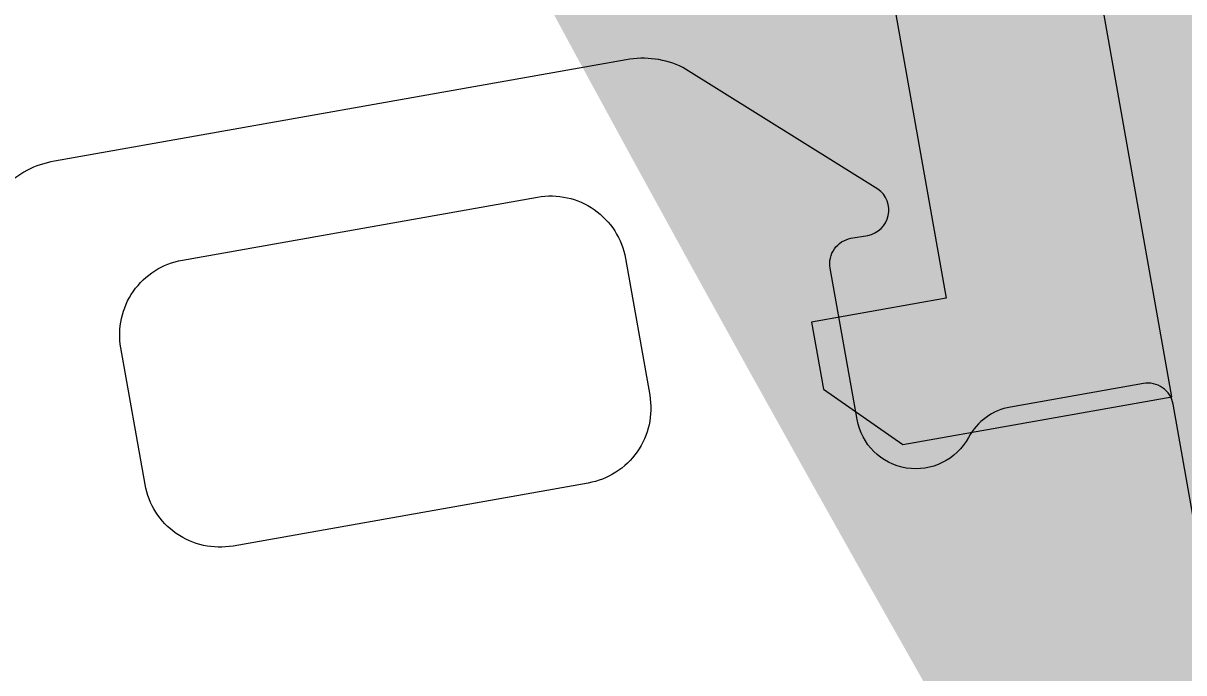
# Model space of a CAD drawing. Header units: millimetres. Extents: x 0 to 9491604, y -172998 to 295086.
# Drawn here: x 396830.21 to 396838.5, y 51146.86 to 51151.5 of the extents above; entities that cross this region are included whole.
import ezdxf
from ezdxf.enums import TextEntityAlignment as Align

# ---------------------------------------------------------------- set-up
doc = ezdxf.new("R2018")
doc.units = ezdxf.units.MM
for name, color, linetype, lineweight in [('АР_Маркер экспликации', 239, 'Continuous', 13), ('АР_Номер помещения', 250, 'Continuous', 9), ('АР_Размеры', 175, 'Continuous', 9), ('АР_Сущ Несущая стена', 250, 'Continuous', 50)]:
    doc.layers.add(name, color=color, linetype=linetype, lineweight=lineweight)
doc.layers.add('АР_Названия помещений', color=124, linetype='Continuous', lineweight=5, plot=False)
doc.layers.add('АР_Помещения_площадь', color=19, linetype='Continuous', lineweight=9, plot=False)
doc.styles.add('ISOCPEUR', font='', dxfattribs={"height": 250})
doc.styles.get("Standard").update_dxf_attribs({"font": 'GOST.TTF'})
doc.styles.get('ISOCPEUR').set_extended_font_data('ISOCPEUR', italic=True)

# ---------------------------------------------------------------- blocks, each defined once
blk = doc.blocks.new('*U252')
at = {"color": 7, "style": 'ISOCPEUR', "width": 0.7, "flags": 1}
blk.add_attdef('КАТЕГОРИЯ', (-499.1655, -2092.1864), '', height=250, dxfattribs=at)
at = {"layer": 'АР_Номер помещения', "color": 7, "style": 'ISOCPEUR', "width": 0.7}
blk.add_attdef('НОМЕР_ПОМЕЩЕНИЯ', text='', height=300, dxfattribs=at).set_placement((-13874.5004, 6637.5515), align=Align.MIDDLE_CENTER)
at = {"layer": 'АР_Помещения_площадь', "color": 7, "lineweight": 30, "width": 0.7, "flags": 104}
blk.add_attdef('ИМЯ_ПОМЕЩЕНИЯ', text='', height=100, dxfattribs=at).set_placement((157.6277, 1217.1414), align=Align.MIDDLE_CENTER)
at = {"layer": 'АР_Помещения_площадь', "color": 7, "style": 'ISOCPEUR', "width": 0.7}
blk.add_attdef('ПЛОЩАДЬ_ПОМЕЩЕНИЯ', text='', height=200, dxfattribs=at).set_placement((-12654.5821, 407.6716), align=Align.MIDDLE_RIGHT)
blk = doc.blocks.new('*U251')
at = {"color": 7, "style": 'ISOCPEUR', "width": 0.7, "flags": 1}
blk.add_attdef('КАТЕГОРИЯ', (-499.1655, -2092.1864), '', height=250, dxfattribs=at)
at = {"layer": 'АР_Номер помещения', "color": 7, "style": 'ISOCPEUR', "width": 0.7}
blk.add_attdef('НОМЕР_ПОМЕЩЕНИЯ', text='', height=300, dxfattribs=at).set_placement((-17424.9012, 1870.773), align=Align.MIDDLE_CENTER)
at = {"layer": 'АР_Помещения_площадь', "color": 7, "lineweight": 30, "width": 0.7, "flags": 104}
blk.add_attdef('ИМЯ_ПОМЕЩЕНИЯ', text='', height=100, dxfattribs=at).set_placement((157.6277, 1217.1414), align=Align.MIDDLE_CENTER)
at = {"layer": 'АР_Помещения_площадь', "color": 7, "style": 'ISOCPEUR', "width": 0.7}
blk.add_attdef('ПЛОЩАДЬ_ПОМЕЩЕНИЯ', text='', height=200, dxfattribs=at).set_placement((-12452.8113, 399.3563), align=Align.MIDDLE_RIGHT)

msp = doc.modelspace()

# ---------------------------------------------------------------- linework, layer by layer
at = {"layer": 'АР_Размеры', "color": 5, "lineweight": 9, "ltscale": 100, "transparency": 33554687}
for points in [[(396835.9275, 51154.4601), (396836.7999, 51149.538), (396835.8395, 51149.3678), (396835.9246, 51148.8875), (396836.4899, 51148.4925), (396838.4107, 51148.8329), (396837.3681, 51154.7154)], [(396835.9275, 51154.4601), (396836.7999, 51149.538), (396835.8395, 51149.3678), (396835.9246, 51148.8875), (396836.4899, 51148.4925), (396838.4107, 51148.8329), (396837.3681, 51154.7154)], [(396835.9275, 51154.4601), (396836.7999, 51149.538), (396835.8395, 51149.3678), (396835.9246, 51148.8875), (396836.4899, 51148.4925), (396838.4107, 51148.8329), (396837.3681, 51154.7154)], [(396835.9275, 51154.4601), (396836.7999, 51149.538), (396835.8395, 51149.3678), (396835.9246, 51148.8875), (396836.4899, 51148.4925), (396838.4107, 51148.8329), (396837.3681, 51154.7154)], [(396835.9275, 51154.4601), (396836.7999, 51149.538), (396835.8395, 51149.3678), (396835.9246, 51148.8875), (396836.4899, 51148.4925), (396838.4107, 51148.8329), (396837.3681, 51154.7154)], [(396835.9275, 51154.4601), (396836.7999, 51149.538), (396835.8395, 51149.3678), (396835.9246, 51148.8875), (396836.4899, 51148.4925), (396838.4107, 51148.8329), (396837.3681, 51154.7154)], [(396835.9275, 51154.4601), (396836.7999, 51149.538), (396835.8395, 51149.3678), (396835.9246, 51148.8875), (396836.4899, 51148.4925), (396838.4107, 51148.8329), (396837.3681, 51154.7154)], [(396835.9275, 51154.4601), (396836.7999, 51149.538), (396835.8395, 51149.3678), (396835.9246, 51148.8875), (396836.4899, 51148.4925), (396838.4107, 51148.8329), (396837.3681, 51154.7154)], [(396835.9275, 51154.4601), (396836.7999, 51149.538), (396835.8395, 51149.3678), (396835.9246, 51148.8875), (396836.4899, 51148.4925), (396838.4107, 51148.8329), (396837.3681, 51154.7154)], [(396835.9275, 51154.4601), (396836.7999, 51149.538), (396835.8395, 51149.3678), (396835.9246, 51148.8875), (396836.4899, 51148.4925), (396838.4107, 51148.8329), (396837.3681, 51154.7154)], [(396835.9275, 51154.4601), (396836.7999, 51149.538), (396835.8395, 51149.3678), (396835.9246, 51148.8875), (396836.4899, 51148.4925), (396838.4107, 51148.8329), (396837.3681, 51154.7154)], [(396835.9275, 51154.4601), (396836.7999, 51149.538), (396835.8395, 51149.3678), (396835.9246, 51148.8875), (396836.4899, 51148.4925), (396838.4107, 51148.8329), (396837.3681, 51154.7154)], [(396835.9275, 51154.4601), (396836.7999, 51149.538), (396835.8395, 51149.3678), (396835.9246, 51148.8875), (396836.4899, 51148.4925), (396838.4107, 51148.8329), (396837.3681, 51154.7154)], [(396835.9275, 51154.4601), (396836.7999, 51149.538), (396835.8395, 51149.3678), (396835.9246, 51148.8875), (396836.4899, 51148.4925), (396838.4107, 51148.8329), (396837.3681, 51154.7154)], [(396835.9275, 51154.4601), (396836.7999, 51149.538), (396835.8395, 51149.3678), (396835.9246, 51148.8875), (396836.4899, 51148.4925), (396838.4107, 51148.8329), (396837.3681, 51154.7154)], [(396835.9275, 51154.4601), (396836.7999, 51149.538), (396835.8395, 51149.3678), (396835.9246, 51148.8875), (396836.4899, 51148.4925), (396838.4107, 51148.8329), (396837.3681, 51154.7154)], [(396835.9275, 51154.4601), (396836.7999, 51149.538), (396835.8395, 51149.3678), (396835.9246, 51148.8875), (396836.4899, 51148.4925), (396838.4107, 51148.8329), (396837.3681, 51154.7154)], [(396835.9275, 51154.4601), (396836.7999, 51149.538), (396835.8395, 51149.3678), (396835.9246, 51148.8875), (396836.4899, 51148.4925), (396838.4107, 51148.8329), (396837.3681, 51154.7154)], [(396835.9275, 51154.4601), (396836.7999, 51149.538), (396835.8395, 51149.3678), (396835.9246, 51148.8875), (396836.4899, 51148.4925), (396838.4107, 51148.8329), (396837.3681, 51154.7154)], [(396835.9275, 51154.4601), (396836.7999, 51149.538), (396835.8395, 51149.3678), (396835.9246, 51148.8875), (396836.4899, 51148.4925), (396838.4107, 51148.8329), (396837.3681, 51154.7154)], [(396835.9275, 51154.4601), (396836.7999, 51149.538), (396835.8395, 51149.3678), (396835.9246, 51148.8875), (396836.4899, 51148.4925), (396838.4107, 51148.8329), (396837.3681, 51154.7154)], [(396835.9275, 51154.4601), (396836.7999, 51149.538), (396835.8395, 51149.3678), (396835.9246, 51148.8875), (396836.4899, 51148.4925), (396838.4107, 51148.8329), (396837.3681, 51154.7154)], [(396835.9275, 51154.4601), (396836.7999, 51149.538), (396835.8395, 51149.3678), (396835.9246, 51148.8875), (396836.4899, 51148.4925), (396838.4107, 51148.8329), (396837.3681, 51154.7154)], [(396835.9275, 51154.4601), (396836.7999, 51149.538), (396835.8395, 51149.3678), (396835.9246, 51148.8875), (396836.4899, 51148.4925), (396838.4107, 51148.8329), (396837.3681, 51154.7154)], [(396835.9275, 51154.4601), (396836.7999, 51149.538), (396835.8395, 51149.3678), (396835.9246, 51148.8875), (396836.4899, 51148.4925), (396838.4107, 51148.8329), (396837.3681, 51154.7154)], [(396835.9275, 51154.4601), (396836.7999, 51149.538), (396835.8395, 51149.3678), (396835.9246, 51148.8875), (396836.4899, 51148.4925), (396838.4107, 51148.8329), (396837.3681, 51154.7154)], [(396835.9275, 51154.4601), (396836.7999, 51149.538), (396835.8395, 51149.3678), (396835.9246, 51148.8875), (396836.4899, 51148.4925), (396838.4107, 51148.8329), (396837.3681, 51154.7154)], [(396835.9275, 51154.4601), (396836.7999, 51149.538), (396835.8395, 51149.3678), (396835.9246, 51148.8875), (396836.4899, 51148.4925), (396838.4107, 51148.8329), (396837.3681, 51154.7154)], [(396835.9275, 51154.4601), (396836.7999, 51149.538), (396835.8395, 51149.3678), (396835.9246, 51148.8875), (396836.4899, 51148.4925), (396838.4107, 51148.8329), (396837.3681, 51154.7154)], [(396835.9275, 51154.4601), (396836.7999, 51149.538), (396835.8395, 51149.3678), (396835.9246, 51148.8875), (396836.4899, 51148.4925), (396838.4107, 51148.8329), (396837.3681, 51154.7154)], [(396835.9275, 51154.4601), (396836.7999, 51149.538), (396835.8395, 51149.3678), (396835.9246, 51148.8875), (396836.4899, 51148.4925), (396838.4107, 51148.8329), (396837.3681, 51154.7154)], [(396835.9275, 51154.4601), (396836.7999, 51149.538), (396835.8395, 51149.3678), (396835.9246, 51148.8875), (396836.4899, 51148.4925), (396838.4107, 51148.8329), (396837.3681, 51154.7154)], [(396835.9275, 51154.4601), (396836.7999, 51149.538), (396835.8395, 51149.3678), (396835.9246, 51148.8875), (396836.4899, 51148.4925), (396838.4107, 51148.8329), (396837.3681, 51154.7154)], [(396835.9275, 51154.4601), (396836.7999, 51149.538), (396835.8395, 51149.3678), (396835.9246, 51148.8875), (396836.4899, 51148.4925), (396838.4107, 51148.8329), (396837.3681, 51154.7154)], [(396835.9275, 51154.4601), (396836.7999, 51149.538), (396835.8395, 51149.3678), (396835.9246, 51148.8875), (396836.4899, 51148.4925), (396838.4107, 51148.8329), (396837.3681, 51154.7154)], [(396835.9275, 51154.4601), (396836.7999, 51149.538), (396835.8395, 51149.3678), (396835.9246, 51148.8875), (396836.4899, 51148.4925), (396838.4107, 51148.8329), (396837.3681, 51154.7154)], [(396835.9275, 51154.4601), (396836.7999, 51149.538), (396835.8395, 51149.3678), (396835.9246, 51148.8875), (396836.4899, 51148.4925), (396838.4107, 51148.8329), (396837.3681, 51154.7154)], [(396835.9275, 51154.4601), (396836.7999, 51149.538), (396835.8395, 51149.3678), (396835.9246, 51148.8875), (396836.4899, 51148.4925), (396838.4107, 51148.8329), (396837.3681, 51154.7154)], [(396835.9275, 51154.4601), (396836.7999, 51149.538), (396835.8395, 51149.3678), (396835.9246, 51148.8875), (396836.4899, 51148.4925), (396838.4107, 51148.8329), (396837.3681, 51154.7154)], [(396835.9275, 51154.4601), (396836.7999, 51149.538), (396835.8395, 51149.3678), (396835.9246, 51148.8875), (396836.4899, 51148.4925), (396838.4107, 51148.8329), (396837.3681, 51154.7154)], [(396835.9275, 51154.4601), (396836.7999, 51149.538), (396835.8395, 51149.3678), (396835.9246, 51148.8875), (396836.4899, 51148.4925), (396838.4107, 51148.8329), (396837.3681, 51154.7154)], [(396835.9275, 51154.4601), (396836.7999, 51149.538), (396835.8395, 51149.3678), (396835.9246, 51148.8875), (396836.4899, 51148.4925), (396838.4107, 51148.8329), (396837.3681, 51154.7154)], [(396835.9275, 51154.4601), (396836.7999, 51149.538), (396835.8395, 51149.3678), (396835.9246, 51148.8875), (396836.4899, 51148.4925), (396838.4107, 51148.8329), (396837.3681, 51154.7154)], [(396835.9275, 51154.4601), (396836.7999, 51149.538), (396835.8395, 51149.3678), (396835.9246, 51148.8875), (396836.4899, 51148.4925), (396838.4107, 51148.8329), (396837.3681, 51154.7154)], [(396835.9275, 51154.4601), (396836.7999, 51149.538), (396835.8395, 51149.3678), (396835.9246, 51148.8875), (396836.4899, 51148.4925), (396838.4107, 51148.8329), (396837.3681, 51154.7154)], [(396835.9275, 51154.4601), (396836.7999, 51149.538), (396835.8395, 51149.3678), (396835.9246, 51148.8875), (396836.4899, 51148.4925), (396838.4107, 51148.8329), (396837.3681, 51154.7154)], [(396835.9275, 51154.4601), (396836.7999, 51149.538), (396835.8395, 51149.3678), (396835.9246, 51148.8875), (396836.4899, 51148.4925), (396838.4107, 51148.8329), (396837.3681, 51154.7154)], [(396835.9275, 51154.4601), (396836.7999, 51149.538), (396835.8395, 51149.3678), (396835.9246, 51148.8875), (396836.4899, 51148.4925), (396838.4107, 51148.8329), (396837.3681, 51154.7154)], [(396835.9275, 51154.4601), (396836.7999, 51149.538), (396835.8395, 51149.3678), (396835.9246, 51148.8875), (396836.4899, 51148.4925), (396838.4107, 51148.8329), (396837.3681, 51154.7154)], [(396835.9275, 51154.4601), (396836.7999, 51149.538), (396835.8395, 51149.3678), (396835.9246, 51148.8875), (396836.4899, 51148.4925), (396838.4107, 51148.8329), (396837.3681, 51154.7154)], [(396838.42, 51148.7809), (396838.42, 51148.7809)], [(396838.42, 51148.7809), (396838.42, 51148.7809)], [(396838.42, 51148.7809), (396838.42, 51148.7809)], [(396838.42, 51148.7809), (396838.42, 51148.7809)], [(396838.42, 51148.7809), (396838.42, 51148.7809)], [(396838.42, 51148.7809), (396838.42, 51148.7809)], [(396838.42, 51148.7809), (396838.42, 51148.7809)], [(396838.42, 51148.7809), (396838.42, 51148.7809)], [(396838.42, 51148.7809), (396838.42, 51148.7809)], [(396838.42, 51148.7809), (396838.42, 51148.7809)], [(396838.42, 51148.7809), (396838.42, 51148.7809)], [(396838.42, 51148.7809), (396838.42, 51148.7809)], [(396838.42, 51148.7809), (396838.42, 51148.7809)], [(396838.42, 51148.7809), (396838.42, 51148.7809)], [(396838.42, 51148.7809), (396838.42, 51148.7809)], [(396838.42, 51148.7809), (396838.42, 51148.7809)], [(396838.42, 51148.7809), (396838.42, 51148.7809)], [(396838.42, 51148.7809), (396838.42, 51148.7809)], [(396838.42, 51148.7809), (396838.42, 51148.7809)], [(396838.42, 51148.7809), (396838.42, 51148.7809)], [(396838.42, 51148.7809), (396838.42, 51148.7809)], [(396838.42, 51148.7809), (396838.42, 51148.7809)], [(396838.42, 51148.7809), (396838.42, 51148.7809)], [(396838.42, 51148.7809), (396838.42, 51148.7809)], [(396838.42, 51148.7809), (396838.42, 51148.7809)], [(396838.42, 51148.7809), (396838.42, 51148.7809)], [(396838.42, 51148.7809), (396838.42, 51148.7809)], [(396838.42, 51148.7809), (396838.42, 51148.7809)], [(396838.42, 51148.7809), (396838.42, 51148.7809)], [(396838.42, 51148.7809), (396838.42, 51148.7809)], [(396838.42, 51148.7809), (396838.42, 51148.7809)], [(396838.42, 51148.7809), (396838.42, 51148.7809)], [(396838.42, 51148.7809), (396838.42, 51148.7809)], [(396838.42, 51148.7809), (396838.42, 51148.7809)], [(396838.42, 51148.7809), (396838.42, 51148.7809)], [(396838.42, 51148.7809), (396838.42, 51148.7809)], [(396838.42, 51148.7809), (396838.42, 51148.7809)], [(396838.42, 51148.7809), (396838.42, 51148.7809)], [(396838.42, 51148.7809), (396838.42, 51148.7809)], [(396838.42, 51148.7809), (396838.42, 51148.7809)], [(396838.42, 51148.7809), (396838.42, 51148.7809)], [(396838.42, 51148.7809), (396838.42, 51148.7809)], [(396838.42, 51148.7809), (396838.42, 51148.7809)], [(396838.42, 51148.7809), (396838.42, 51148.7809)], [(396838.42, 51148.7809), (396838.42, 51148.7809)], [(396838.42, 51148.7809), (396838.42, 51148.7809)], [(396838.42, 51148.7809), (396838.42, 51148.7809)], [(396838.42, 51148.7809), (396838.42, 51148.7809)], [(396838.42, 51148.7809), (396838.42, 51148.7809)]]:
    msp.add_lwpolyline(points, dxfattribs=at)
msp.add_lwpolyline([(396839.9902, 51139.9211), (396838.42, 51148.7809, 0.414214), (396838.2081, 51148.9291), (396837.26, 51148.7611, 0.228752), (396836.9592, 51148.544, -0.710164), (396836.1638, 51148.6727), (396835.9723, 51149.7532, -0.4144), (396836.1204, 51149.9652), (396836.2405, 51149.9865, 0.66825), (396836.3133, 51150.3165), (396834.9213, 51151.1841, 0.164348), (396834.5173, 51151.2384), (396830.4356, 51150.515, 0.164348), (396830.0749, 51150.3252)], format="xyb", dxfattribs=at)
msp.add_lwpolyline([(396839.9902, 51139.9211), (396838.42, 51148.7809, 0.414214), (396838.2081, 51148.9291), (396837.26, 51148.7611, 0.228752), (396836.9592, 51148.544, -0.710164), (396836.1638, 51148.6727), (396835.9723, 51149.7532, -0.4144), (396836.1204, 51149.9652), (396836.2405, 51149.9865, 0.66825), (396836.3133, 51150.3165), (396834.9213, 51151.1841, 0.164348), (396834.5173, 51151.2384), (396830.4356, 51150.515, 0.164348), (396830.0749, 51150.3252)], format="xyb", dxfattribs=at)
msp.add_lwpolyline([(396839.9902, 51139.9211), (396838.42, 51148.7809, 0.414214), (396838.2081, 51148.9291), (396837.26, 51148.7611, 0.228752), (396836.9592, 51148.544, -0.710164), (396836.1638, 51148.6727), (396835.9723, 51149.7532, -0.4144), (396836.1204, 51149.9652), (396836.2405, 51149.9865, 0.66825), (396836.3133, 51150.3165), (396834.9213, 51151.1841, 0.164348), (396834.5173, 51151.2384), (396830.4356, 51150.515, 0.164348), (396830.0749, 51150.3252)], format="xyb", dxfattribs=at)
msp.add_lwpolyline([(396839.9902, 51139.9211), (396838.42, 51148.7809, 0.414214), (396838.2081, 51148.9291), (396837.26, 51148.7611, 0.228752), (396836.9592, 51148.544, -0.710164), (396836.1638, 51148.6727), (396835.9723, 51149.7532, -0.4144), (396836.1204, 51149.9652), (396836.2405, 51149.9865, 0.66825), (396836.3133, 51150.3165), (396834.9213, 51151.1841, 0.164348), (396834.5173, 51151.2384), (396830.4356, 51150.515, 0.164348), (396830.0749, 51150.3252)], format="xyb", dxfattribs=at)
msp.add_lwpolyline([(396839.9902, 51139.9211), (396838.42, 51148.7809, 0.414214), (396838.2081, 51148.9291), (396837.26, 51148.7611, 0.228752), (396836.9592, 51148.544, -0.710164), (396836.1638, 51148.6727), (396835.9723, 51149.7532, -0.4144), (396836.1204, 51149.9652), (396836.2405, 51149.9865, 0.66825), (396836.3133, 51150.3165), (396834.9213, 51151.1841, 0.164348), (396834.5173, 51151.2384), (396830.4356, 51150.515, 0.164348), (396830.0749, 51150.3252)], format="xyb", dxfattribs=at)
msp.add_lwpolyline([(396839.9902, 51139.9211), (396838.42, 51148.7809, 0.414214), (396838.2081, 51148.9291), (396837.26, 51148.7611, 0.228752), (396836.9592, 51148.544, -0.710164), (396836.1638, 51148.6727), (396835.9723, 51149.7532, -0.4144), (396836.1204, 51149.9652), (396836.2405, 51149.9865, 0.66825), (396836.3133, 51150.3165), (396834.9213, 51151.1841, 0.164348), (396834.5173, 51151.2384), (396830.4356, 51150.515, 0.164348), (396830.0749, 51150.3252)], format="xyb", dxfattribs=at)
msp.add_lwpolyline([(396839.9902, 51139.9211), (396838.42, 51148.7809, 0.414214), (396838.2081, 51148.9291), (396837.26, 51148.7611, 0.228752), (396836.9592, 51148.544, -0.710164), (396836.1638, 51148.6727), (396835.9723, 51149.7532, -0.4144), (396836.1204, 51149.9652), (396836.2405, 51149.9865, 0.66825), (396836.3133, 51150.3165), (396834.9213, 51151.1841, 0.164348), (396834.5173, 51151.2384), (396830.4356, 51150.515, 0.164348), (396830.0749, 51150.3252)], format="xyb", dxfattribs=at)
msp.add_lwpolyline([(396839.9902, 51139.9211), (396838.42, 51148.7809, 0.414214), (396838.2081, 51148.9291), (396837.26, 51148.7611, 0.228752), (396836.9592, 51148.544, -0.710164), (396836.1638, 51148.6727), (396835.9723, 51149.7532, -0.4144), (396836.1204, 51149.9652), (396836.2405, 51149.9865, 0.66825), (396836.3133, 51150.3165), (396834.9213, 51151.1841, 0.164348), (396834.5173, 51151.2384), (396830.4356, 51150.515, 0.164348), (396830.0749, 51150.3252)], format="xyb", dxfattribs=at)
msp.add_lwpolyline([(396839.9902, 51139.9211), (396838.42, 51148.7809, 0.414214), (396838.2081, 51148.9291), (396837.26, 51148.7611, 0.228752), (396836.9592, 51148.544, -0.710164), (396836.1638, 51148.6727), (396835.9723, 51149.7532, -0.4144), (396836.1204, 51149.9652), (396836.2405, 51149.9865, 0.66825), (396836.3133, 51150.3165), (396834.9213, 51151.1841, 0.164348), (396834.5173, 51151.2384), (396830.4356, 51150.515, 0.164348), (396830.0749, 51150.3252)], format="xyb", dxfattribs=at)
msp.add_lwpolyline([(396839.9902, 51139.9211), (396838.42, 51148.7809, 0.414214), (396838.2081, 51148.9291), (396837.26, 51148.7611, 0.228752), (396836.9592, 51148.544, -0.710164), (396836.1638, 51148.6727), (396835.9723, 51149.7532, -0.4144), (396836.1204, 51149.9652), (396836.2405, 51149.9865, 0.66825), (396836.3133, 51150.3165), (396834.9213, 51151.1841, 0.164348), (396834.5173, 51151.2384), (396830.4356, 51150.515, 0.164348), (396830.0749, 51150.3252)], format="xyb", dxfattribs=at)
msp.add_lwpolyline([(396839.9902, 51139.9211), (396838.42, 51148.7809, 0.414214), (396838.2081, 51148.9291), (396837.26, 51148.7611, 0.228752), (396836.9592, 51148.544, -0.710164), (396836.1638, 51148.6727), (396835.9723, 51149.7532, -0.4144), (396836.1204, 51149.9652), (396836.2405, 51149.9865, 0.66825), (396836.3133, 51150.3165), (396834.9213, 51151.1841, 0.164348), (396834.5173, 51151.2384), (396830.4356, 51150.515, 0.164348), (396830.0749, 51150.3252)], format="xyb", dxfattribs=at)
msp.add_lwpolyline([(396839.9902, 51139.9211), (396838.42, 51148.7809, 0.414214), (396838.2081, 51148.9291), (396837.26, 51148.7611, 0.228752), (396836.9592, 51148.544, -0.710164), (396836.1638, 51148.6727), (396835.9723, 51149.7532, -0.4144), (396836.1204, 51149.9652), (396836.2405, 51149.9865, 0.66825), (396836.3133, 51150.3165), (396834.9213, 51151.1841, 0.164348), (396834.5173, 51151.2384), (396830.4356, 51150.515, 0.164348), (396830.0749, 51150.3252)], format="xyb", dxfattribs=at)
msp.add_lwpolyline([(396839.9902, 51139.9211), (396838.42, 51148.7809, 0.414214), (396838.2081, 51148.9291), (396837.26, 51148.7611, 0.228752), (396836.9592, 51148.544, -0.710164), (396836.1638, 51148.6727), (396835.9723, 51149.7532, -0.4144), (396836.1204, 51149.9652), (396836.2405, 51149.9865, 0.66825), (396836.3133, 51150.3165), (396834.9213, 51151.1841, 0.164348), (396834.5173, 51151.2384), (396830.4356, 51150.515, 0.164348), (396830.0749, 51150.3252)], format="xyb", dxfattribs=at)
msp.add_lwpolyline([(396839.9902, 51139.9211), (396838.42, 51148.7809, 0.414214), (396838.2081, 51148.9291), (396837.26, 51148.7611, 0.228752), (396836.9592, 51148.544, -0.710164), (396836.1638, 51148.6727), (396835.9723, 51149.7532, -0.4144), (396836.1204, 51149.9652), (396836.2405, 51149.9865, 0.66825), (396836.3133, 51150.3165), (396834.9213, 51151.1841, 0.164348), (396834.5173, 51151.2384), (396830.4356, 51150.515, 0.164348), (396830.0749, 51150.3252)], format="xyb", dxfattribs=at)
msp.add_lwpolyline([(396839.9902, 51139.9211), (396838.42, 51148.7809, 0.414214), (396838.2081, 51148.9291), (396837.26, 51148.7611, 0.228752), (396836.9592, 51148.544, -0.710164), (396836.1638, 51148.6727), (396835.9723, 51149.7532, -0.4144), (396836.1204, 51149.9652), (396836.2405, 51149.9865, 0.66825), (396836.3133, 51150.3165), (396834.9213, 51151.1841, 0.164348), (396834.5173, 51151.2384), (396830.4356, 51150.515, 0.164348), (396830.0749, 51150.3252)], format="xyb", dxfattribs=at)
msp.add_lwpolyline([(396839.9902, 51139.9211), (396838.42, 51148.7809, 0.414214), (396838.2081, 51148.9291), (396837.26, 51148.7611, 0.228752), (396836.9592, 51148.544, -0.710164), (396836.1638, 51148.6727), (396835.9723, 51149.7532, -0.4144), (396836.1204, 51149.9652), (396836.2405, 51149.9865, 0.66825), (396836.3133, 51150.3165), (396834.9213, 51151.1841, 0.164348), (396834.5173, 51151.2384), (396830.4356, 51150.515, 0.164348), (396830.0749, 51150.3252)], format="xyb", dxfattribs=at)
msp.add_lwpolyline([(396839.9902, 51139.9211), (396838.42, 51148.7809, 0.414214), (396838.2081, 51148.9291), (396837.26, 51148.7611, 0.228752), (396836.9592, 51148.544, -0.710164), (396836.1638, 51148.6727), (396835.9723, 51149.7532, -0.4144), (396836.1204, 51149.9652), (396836.2405, 51149.9865, 0.66825), (396836.3133, 51150.3165), (396834.9213, 51151.1841, 0.164348), (396834.5173, 51151.2384), (396830.4356, 51150.515, 0.164348), (396830.0749, 51150.3252)], format="xyb", dxfattribs=at)
msp.add_lwpolyline([(396839.9902, 51139.9211), (396838.42, 51148.7809, 0.414214), (396838.2081, 51148.9291), (396837.26, 51148.7611, 0.228752), (396836.9592, 51148.544, -0.710164), (396836.1638, 51148.6727), (396835.9723, 51149.7532, -0.4144), (396836.1204, 51149.9652), (396836.2405, 51149.9865, 0.66825), (396836.3133, 51150.3165), (396834.9213, 51151.1841, 0.164348), (396834.5173, 51151.2384), (396830.4356, 51150.515, 0.164348), (396830.0749, 51150.3252)], format="xyb", dxfattribs=at)
msp.add_lwpolyline([(396839.9902, 51139.9211), (396838.42, 51148.7809, 0.414214), (396838.2081, 51148.9291), (396837.26, 51148.7611, 0.228752), (396836.9592, 51148.544, -0.710164), (396836.1638, 51148.6727), (396835.9723, 51149.7532, -0.4144), (396836.1204, 51149.9652), (396836.2405, 51149.9865, 0.66825), (396836.3133, 51150.3165), (396834.9213, 51151.1841, 0.164348), (396834.5173, 51151.2384), (396830.4356, 51150.515, 0.164348), (396830.0749, 51150.3252)], format="xyb", dxfattribs=at)
msp.add_lwpolyline([(396839.9902, 51139.9211), (396838.42, 51148.7809, 0.414214), (396838.2081, 51148.9291), (396837.26, 51148.7611, 0.228752), (396836.9592, 51148.544, -0.710164), (396836.1638, 51148.6727), (396835.9723, 51149.7532, -0.4144), (396836.1204, 51149.9652), (396836.2405, 51149.9865, 0.66825), (396836.3133, 51150.3165), (396834.9213, 51151.1841, 0.164348), (396834.5173, 51151.2384), (396830.4356, 51150.515, 0.164348), (396830.0749, 51150.3252)], format="xyb", dxfattribs=at)
msp.add_lwpolyline([(396839.9902, 51139.9211), (396838.42, 51148.7809, 0.414214), (396838.2081, 51148.9291), (396837.26, 51148.7611, 0.228752), (396836.9592, 51148.544, -0.710164), (396836.1638, 51148.6727), (396835.9723, 51149.7532, -0.4144), (396836.1204, 51149.9652), (396836.2405, 51149.9865, 0.66825), (396836.3133, 51150.3165), (396834.9213, 51151.1841, 0.164348), (396834.5173, 51151.2384), (396830.4356, 51150.515, 0.164348), (396830.0749, 51150.3252)], format="xyb", dxfattribs=at)
msp.add_lwpolyline([(396839.9902, 51139.9211), (396838.42, 51148.7809, 0.414214), (396838.2081, 51148.9291), (396837.26, 51148.7611, 0.228752), (396836.9592, 51148.544, -0.710164), (396836.1638, 51148.6727), (396835.9723, 51149.7532, -0.4144), (396836.1204, 51149.9652), (396836.2405, 51149.9865, 0.66825), (396836.3133, 51150.3165), (396834.9213, 51151.1841, 0.164348), (396834.5173, 51151.2384), (396830.4356, 51150.515, 0.164348), (396830.0749, 51150.3252)], format="xyb", dxfattribs=at)
msp.add_lwpolyline([(396839.9902, 51139.9211), (396838.42, 51148.7809, 0.414214), (396838.2081, 51148.9291), (396837.26, 51148.7611, 0.228752), (396836.9592, 51148.544, -0.710164), (396836.1638, 51148.6727), (396835.9723, 51149.7532, -0.4144), (396836.1204, 51149.9652), (396836.2405, 51149.9865, 0.66825), (396836.3133, 51150.3165), (396834.9213, 51151.1841, 0.164348), (396834.5173, 51151.2384), (396830.4356, 51150.515, 0.164348), (396830.0749, 51150.3252)], format="xyb", dxfattribs=at)
msp.add_lwpolyline([(396839.9902, 51139.9211), (396838.42, 51148.7809, 0.414214), (396838.2081, 51148.9291), (396837.26, 51148.7611, 0.228752), (396836.9592, 51148.544, -0.710164), (396836.1638, 51148.6727), (396835.9723, 51149.7532, -0.4144), (396836.1204, 51149.9652), (396836.2405, 51149.9865, 0.66825), (396836.3133, 51150.3165), (396834.9213, 51151.1841, 0.164348), (396834.5173, 51151.2384), (396830.4356, 51150.515, 0.164348), (396830.0749, 51150.3252)], format="xyb", dxfattribs=at)
msp.add_lwpolyline([(396839.9902, 51139.9211), (396838.42, 51148.7809, 0.414214), (396838.2081, 51148.9291), (396837.26, 51148.7611, 0.228752), (396836.9592, 51148.544, -0.710164), (396836.1638, 51148.6727), (396835.9723, 51149.7532, -0.4144), (396836.1204, 51149.9652), (396836.2405, 51149.9865, 0.66825), (396836.3133, 51150.3165), (396834.9213, 51151.1841, 0.164348), (396834.5173, 51151.2384), (396830.4356, 51150.515, 0.164348), (396830.0749, 51150.3252)], format="xyb", dxfattribs=at)
msp.add_lwpolyline([(396839.9902, 51139.9211), (396838.42, 51148.7809, 0.414214), (396838.2081, 51148.9291), (396837.26, 51148.7611, 0.228752), (396836.9592, 51148.544, -0.710164), (396836.1638, 51148.6727), (396835.9723, 51149.7532, -0.4144), (396836.1204, 51149.9652), (396836.2405, 51149.9865, 0.66825), (396836.3133, 51150.3165), (396834.9213, 51151.1841, 0.164348), (396834.5173, 51151.2384), (396830.4356, 51150.515, 0.164348), (396830.0749, 51150.3252)], format="xyb", dxfattribs=at)
msp.add_lwpolyline([(396839.9902, 51139.9211), (396838.42, 51148.7809, 0.414214), (396838.2081, 51148.9291), (396837.26, 51148.7611, 0.228752), (396836.9592, 51148.544, -0.710164), (396836.1638, 51148.6727), (396835.9723, 51149.7532, -0.4144), (396836.1204, 51149.9652), (396836.2405, 51149.9865, 0.66825), (396836.3133, 51150.3165), (396834.9213, 51151.1841, 0.164348), (396834.5173, 51151.2384), (396830.4356, 51150.515, 0.164348), (396830.0749, 51150.3252)], format="xyb", dxfattribs=at)
msp.add_lwpolyline([(396839.9902, 51139.9211), (396838.42, 51148.7809, 0.414214), (396838.2081, 51148.9291), (396837.26, 51148.7611, 0.228752), (396836.9592, 51148.544, -0.710164), (396836.1638, 51148.6727), (396835.9723, 51149.7532, -0.4144), (396836.1204, 51149.9652), (396836.2405, 51149.9865, 0.66825), (396836.3133, 51150.3165), (396834.9213, 51151.1841, 0.164348), (396834.5173, 51151.2384), (396830.4356, 51150.515, 0.164348), (396830.0749, 51150.3252)], format="xyb", dxfattribs=at)
msp.add_lwpolyline([(396839.9902, 51139.9211), (396838.42, 51148.7809, 0.414214), (396838.2081, 51148.9291), (396837.26, 51148.7611, 0.228752), (396836.9592, 51148.544, -0.710164), (396836.1638, 51148.6727), (396835.9723, 51149.7532, -0.4144), (396836.1204, 51149.9652), (396836.2405, 51149.9865, 0.66825), (396836.3133, 51150.3165), (396834.9213, 51151.1841, 0.164348), (396834.5173, 51151.2384), (396830.4356, 51150.515, 0.164348), (396830.0749, 51150.3252)], format="xyb", dxfattribs=at)
msp.add_lwpolyline([(396839.9902, 51139.9211), (396838.42, 51148.7809, 0.414214), (396838.2081, 51148.9291), (396837.26, 51148.7611, 0.228752), (396836.9592, 51148.544, -0.710164), (396836.1638, 51148.6727), (396835.9723, 51149.7532, -0.4144), (396836.1204, 51149.9652), (396836.2405, 51149.9865, 0.66825), (396836.3133, 51150.3165), (396834.9213, 51151.1841, 0.164348), (396834.5173, 51151.2384), (396830.4356, 51150.515, 0.164348), (396830.0749, 51150.3252)], format="xyb", dxfattribs=at)
msp.add_lwpolyline([(396839.9902, 51139.9211), (396838.42, 51148.7809, 0.414214), (396838.2081, 51148.9291), (396837.26, 51148.7611, 0.228752), (396836.9592, 51148.544, -0.710164), (396836.1638, 51148.6727), (396835.9723, 51149.7532, -0.4144), (396836.1204, 51149.9652), (396836.2405, 51149.9865, 0.66825), (396836.3133, 51150.3165), (396834.9213, 51151.1841, 0.164348), (396834.5173, 51151.2384), (396830.4356, 51150.515, 0.164348), (396830.0749, 51150.3252)], format="xyb", dxfattribs=at)
msp.add_lwpolyline([(396839.9902, 51139.9211), (396838.42, 51148.7809, 0.414214), (396838.2081, 51148.9291), (396837.26, 51148.7611, 0.228752), (396836.9592, 51148.544, -0.710164), (396836.1638, 51148.6727), (396835.9723, 51149.7532, -0.4144), (396836.1204, 51149.9652), (396836.2405, 51149.9865, 0.66825), (396836.3133, 51150.3165), (396834.9213, 51151.1841, 0.164348), (396834.5173, 51151.2384), (396830.4356, 51150.515, 0.164348), (396830.0749, 51150.3252)], format="xyb", dxfattribs=at)
msp.add_lwpolyline([(396839.9902, 51139.9211), (396838.42, 51148.7809, 0.414214), (396838.2081, 51148.9291), (396837.26, 51148.7611, 0.228752), (396836.9592, 51148.544, -0.710164), (396836.1638, 51148.6727), (396835.9723, 51149.7532, -0.4144), (396836.1204, 51149.9652), (396836.2405, 51149.9865, 0.66825), (396836.3133, 51150.3165), (396834.9213, 51151.1841, 0.164348), (396834.5173, 51151.2384), (396830.4356, 51150.515, 0.164348), (396830.0749, 51150.3252)], format="xyb", dxfattribs=at)
msp.add_lwpolyline([(396839.9902, 51139.9211), (396838.42, 51148.7809, 0.414214), (396838.2081, 51148.9291), (396837.26, 51148.7611, 0.228752), (396836.9592, 51148.544, -0.710164), (396836.1638, 51148.6727), (396835.9723, 51149.7532, -0.4144), (396836.1204, 51149.9652), (396836.2405, 51149.9865, 0.66825), (396836.3133, 51150.3165), (396834.9213, 51151.1841, 0.164348), (396834.5173, 51151.2384), (396830.4356, 51150.515, 0.164348), (396830.0749, 51150.3252)], format="xyb", dxfattribs=at)
msp.add_lwpolyline([(396839.9902, 51139.9211), (396838.42, 51148.7809, 0.414214), (396838.2081, 51148.9291), (396837.26, 51148.7611, 0.228752), (396836.9592, 51148.544, -0.710164), (396836.1638, 51148.6727), (396835.9723, 51149.7532, -0.4144), (396836.1204, 51149.9652), (396836.2405, 51149.9865, 0.66825), (396836.3133, 51150.3165), (396834.9213, 51151.1841, 0.164348), (396834.5173, 51151.2384), (396830.4356, 51150.515, 0.164348), (396830.0749, 51150.3252)], format="xyb", dxfattribs=at)
msp.add_lwpolyline([(396839.9902, 51139.9211), (396838.42, 51148.7809, 0.414214), (396838.2081, 51148.9291), (396837.26, 51148.7611, 0.228752), (396836.9592, 51148.544, -0.710164), (396836.1638, 51148.6727), (396835.9723, 51149.7532, -0.4144), (396836.1204, 51149.9652), (396836.2405, 51149.9865, 0.66825), (396836.3133, 51150.3165), (396834.9213, 51151.1841, 0.164348), (396834.5173, 51151.2384), (396830.4356, 51150.515, 0.164348), (396830.0749, 51150.3252)], format="xyb", dxfattribs=at)
msp.add_lwpolyline([(396839.9902, 51139.9211), (396838.42, 51148.7809, 0.414214), (396838.2081, 51148.9291), (396837.26, 51148.7611, 0.228752), (396836.9592, 51148.544, -0.710164), (396836.1638, 51148.6727), (396835.9723, 51149.7532, -0.4144), (396836.1204, 51149.9652), (396836.2405, 51149.9865, 0.66825), (396836.3133, 51150.3165), (396834.9213, 51151.1841, 0.164348), (396834.5173, 51151.2384), (396830.4356, 51150.515, 0.164348), (396830.0749, 51150.3252)], format="xyb", dxfattribs=at)
msp.add_lwpolyline([(396839.9902, 51139.9211), (396838.42, 51148.7809, 0.414214), (396838.2081, 51148.9291), (396837.26, 51148.7611, 0.228752), (396836.9592, 51148.544, -0.710164), (396836.1638, 51148.6727), (396835.9723, 51149.7532, -0.4144), (396836.1204, 51149.9652), (396836.2405, 51149.9865, 0.66825), (396836.3133, 51150.3165), (396834.9213, 51151.1841, 0.164348), (396834.5173, 51151.2384), (396830.4356, 51150.515, 0.164348), (396830.0749, 51150.3252)], format="xyb", dxfattribs=at)
msp.add_lwpolyline([(396839.9902, 51139.9211), (396838.42, 51148.7809, 0.414214), (396838.2081, 51148.9291), (396837.26, 51148.7611, 0.228752), (396836.9592, 51148.544, -0.710164), (396836.1638, 51148.6727), (396835.9723, 51149.7532, -0.4144), (396836.1204, 51149.9652), (396836.2405, 51149.9865, 0.66825), (396836.3133, 51150.3165), (396834.9213, 51151.1841, 0.164348), (396834.5173, 51151.2384), (396830.4356, 51150.515, 0.164348), (396830.0749, 51150.3252)], format="xyb", dxfattribs=at)
msp.add_lwpolyline([(396839.9902, 51139.9211), (396838.42, 51148.7809, 0.414214), (396838.2081, 51148.9291), (396837.26, 51148.7611, 0.228752), (396836.9592, 51148.544, -0.710164), (396836.1638, 51148.6727), (396835.9723, 51149.7532, -0.4144), (396836.1204, 51149.9652), (396836.2405, 51149.9865, 0.66825), (396836.3133, 51150.3165), (396834.9213, 51151.1841, 0.164348), (396834.5173, 51151.2384), (396830.4356, 51150.515, 0.164348), (396830.0749, 51150.3252)], format="xyb", dxfattribs=at)
msp.add_lwpolyline([(396839.9902, 51139.9211), (396838.42, 51148.7809, 0.414214), (396838.2081, 51148.9291), (396837.26, 51148.7611, 0.228752), (396836.9592, 51148.544, -0.710164), (396836.1638, 51148.6727), (396835.9723, 51149.7532, -0.4144), (396836.1204, 51149.9652), (396836.2405, 51149.9865, 0.66825), (396836.3133, 51150.3165), (396834.9213, 51151.1841, 0.164348), (396834.5173, 51151.2384), (396830.4356, 51150.515, 0.164348), (396830.0749, 51150.3252)], format="xyb", dxfattribs=at)
msp.add_lwpolyline([(396839.9902, 51139.9211), (396838.42, 51148.7809, 0.414214), (396838.2081, 51148.9291), (396837.26, 51148.7611, 0.228752), (396836.9592, 51148.544, -0.710164), (396836.1638, 51148.6727), (396835.9723, 51149.7532, -0.4144), (396836.1204, 51149.9652), (396836.2405, 51149.9865, 0.66825), (396836.3133, 51150.3165), (396834.9213, 51151.1841, 0.164348), (396834.5173, 51151.2384), (396830.4356, 51150.515, 0.164348), (396830.0749, 51150.3252)], format="xyb", dxfattribs=at)
msp.add_lwpolyline([(396839.9902, 51139.9211), (396838.42, 51148.7809, 0.414214), (396838.2081, 51148.9291), (396837.26, 51148.7611, 0.228752), (396836.9592, 51148.544, -0.710164), (396836.1638, 51148.6727), (396835.9723, 51149.7532, -0.4144), (396836.1204, 51149.9652), (396836.2405, 51149.9865, 0.66825), (396836.3133, 51150.3165), (396834.9213, 51151.1841, 0.164348), (396834.5173, 51151.2384), (396830.4356, 51150.515, 0.164348), (396830.0749, 51150.3252)], format="xyb", dxfattribs=at)
msp.add_lwpolyline([(396839.9902, 51139.9211), (396838.42, 51148.7809, 0.414214), (396838.2081, 51148.9291), (396837.26, 51148.7611, 0.228752), (396836.9592, 51148.544, -0.710164), (396836.1638, 51148.6727), (396835.9723, 51149.7532, -0.4144), (396836.1204, 51149.9652), (396836.2405, 51149.9865, 0.66825), (396836.3133, 51150.3165), (396834.9213, 51151.1841, 0.164348), (396834.5173, 51151.2384), (396830.4356, 51150.515, 0.164348), (396830.0749, 51150.3252)], format="xyb", dxfattribs=at)
msp.add_lwpolyline([(396839.9902, 51139.9211), (396838.42, 51148.7809, 0.414214), (396838.2081, 51148.9291), (396837.26, 51148.7611, 0.228752), (396836.9592, 51148.544, -0.710164), (396836.1638, 51148.6727), (396835.9723, 51149.7532, -0.4144), (396836.1204, 51149.9652), (396836.2405, 51149.9865, 0.66825), (396836.3133, 51150.3165), (396834.9213, 51151.1841, 0.164348), (396834.5173, 51151.2384), (396830.4356, 51150.515, 0.164348), (396830.0749, 51150.3252)], format="xyb", dxfattribs=at)
msp.add_lwpolyline([(396839.9902, 51139.9211), (396838.42, 51148.7809, 0.414214), (396838.2081, 51148.9291), (396837.26, 51148.7611, 0.228752), (396836.9592, 51148.544, -0.710164), (396836.1638, 51148.6727), (396835.9723, 51149.7532, -0.4144), (396836.1204, 51149.9652), (396836.2405, 51149.9865, 0.66825), (396836.3133, 51150.3165), (396834.9213, 51151.1841, 0.164348), (396834.5173, 51151.2384), (396830.4356, 51150.515, 0.164348), (396830.0749, 51150.3252)], format="xyb", dxfattribs=at)
msp.add_lwpolyline([(396839.9902, 51139.9211), (396838.42, 51148.7809, 0.414214), (396838.2081, 51148.9291), (396837.26, 51148.7611, 0.228752), (396836.9592, 51148.544, -0.710164), (396836.1638, 51148.6727), (396835.9723, 51149.7532, -0.4144), (396836.1204, 51149.9652), (396836.2405, 51149.9865, 0.66825), (396836.3133, 51150.3165), (396834.9213, 51151.1841, 0.164348), (396834.5173, 51151.2384), (396830.4356, 51150.515, 0.164348), (396830.0749, 51150.3252)], format="xyb", dxfattribs=at)
msp.add_lwpolyline([(396839.9902, 51139.9211), (396838.42, 51148.7809, 0.414214), (396838.2081, 51148.9291), (396837.26, 51148.7611, 0.228752), (396836.9592, 51148.544, -0.710164), (396836.1638, 51148.6727), (396835.9723, 51149.7532, -0.4144), (396836.1204, 51149.9652), (396836.2405, 51149.9865, 0.66825), (396836.3133, 51150.3165), (396834.9213, 51151.1841, 0.164348), (396834.5173, 51151.2384), (396830.4356, 51150.515, 0.164348), (396830.0749, 51150.3252)], format="xyb", dxfattribs=at)
msp.add_lwpolyline([(396839.9902, 51139.9211), (396838.42, 51148.7809, 0.414214), (396838.2081, 51148.9291), (396837.26, 51148.7611, 0.228752), (396836.9592, 51148.544, -0.710164), (396836.1638, 51148.6727), (396835.9723, 51149.7532, -0.4144), (396836.1204, 51149.9652), (396836.2405, 51149.9865, 0.66825), (396836.3133, 51150.3165), (396834.9213, 51151.1841, 0.164348), (396834.5173, 51151.2384), (396830.4356, 51150.515, 0.164348), (396830.0749, 51150.3252)], format="xyb", dxfattribs=at)
at = {"layer": 'АР_Размеры', "color": 5, "lineweight": 9}
msp.add_lwpolyline([(396831.3485, 51149.8101), (396833.8837, 51150.2594, -0.414214), (396834.5114, 51149.8207), (396834.6841, 51148.8462, -0.414214), (396834.2454, 51148.2185), (396831.7102, 51147.7692, -0.414214), (396831.0825, 51148.2078), (396830.9098, 51149.1824, -0.414214)], format="xyb", close=True, dxfattribs=at)
msp.add_lwpolyline([(396831.3485, 51149.8101), (396833.8837, 51150.2594, -0.414214), (396834.5114, 51149.8207), (396834.6841, 51148.8462, -0.414214), (396834.2454, 51148.2185), (396831.7102, 51147.7692, -0.414214), (396831.0825, 51148.2078), (396830.9098, 51149.1824, -0.414214)], format="xyb", close=True, dxfattribs=at)
msp.add_lwpolyline([(396831.3485, 51149.8101), (396833.8837, 51150.2594, -0.414214), (396834.5114, 51149.8207), (396834.6841, 51148.8462, -0.414214), (396834.2454, 51148.2185), (396831.7102, 51147.7692, -0.414214), (396831.0825, 51148.2078), (396830.9098, 51149.1824, -0.414214)], format="xyb", close=True, dxfattribs=at)
msp.add_lwpolyline([(396831.3485, 51149.8101), (396833.8837, 51150.2594, -0.414214), (396834.5114, 51149.8207), (396834.6841, 51148.8462, -0.414214), (396834.2454, 51148.2185), (396831.7102, 51147.7692, -0.414214), (396831.0825, 51148.2078), (396830.9098, 51149.1824, -0.414214)], format="xyb", close=True, dxfattribs=at)
msp.add_lwpolyline([(396831.3485, 51149.8101), (396833.8837, 51150.2594, -0.414214), (396834.5114, 51149.8207), (396834.6841, 51148.8462, -0.414214), (396834.2454, 51148.2185), (396831.7102, 51147.7692, -0.414214), (396831.0825, 51148.2078), (396830.9098, 51149.1824, -0.414214)], format="xyb", close=True, dxfattribs=at)
msp.add_lwpolyline([(396831.3485, 51149.8101), (396833.8837, 51150.2594, -0.414214), (396834.5114, 51149.8207), (396834.6841, 51148.8462, -0.414214), (396834.2454, 51148.2185), (396831.7102, 51147.7692, -0.414214), (396831.0825, 51148.2078), (396830.9098, 51149.1824, -0.414214)], format="xyb", close=True, dxfattribs=at)
msp.add_lwpolyline([(396831.3485, 51149.8101), (396833.8837, 51150.2594, -0.414214), (396834.5114, 51149.8207), (396834.6841, 51148.8462, -0.414214), (396834.2454, 51148.2185), (396831.7102, 51147.7692, -0.414214), (396831.0825, 51148.2078), (396830.9098, 51149.1824, -0.414214)], format="xyb", close=True, dxfattribs=at)
msp.add_lwpolyline([(396831.3485, 51149.8101), (396833.8837, 51150.2594, -0.414214), (396834.5114, 51149.8207), (396834.6841, 51148.8462, -0.414214), (396834.2454, 51148.2185), (396831.7102, 51147.7692, -0.414214), (396831.0825, 51148.2078), (396830.9098, 51149.1824, -0.414214)], format="xyb", close=True, dxfattribs=at)
msp.add_lwpolyline([(396831.3485, 51149.8101), (396833.8837, 51150.2594, -0.414214), (396834.5114, 51149.8207), (396834.6841, 51148.8462, -0.414214), (396834.2454, 51148.2185), (396831.7102, 51147.7692, -0.414214), (396831.0825, 51148.2078), (396830.9098, 51149.1824, -0.414214)], format="xyb", close=True, dxfattribs=at)
msp.add_lwpolyline([(396831.3485, 51149.8101), (396833.8837, 51150.2594, -0.414214), (396834.5114, 51149.8207), (396834.6841, 51148.8462, -0.414214), (396834.2454, 51148.2185), (396831.7102, 51147.7692, -0.414214), (396831.0825, 51148.2078), (396830.9098, 51149.1824, -0.414214)], format="xyb", close=True, dxfattribs=at)
msp.add_lwpolyline([(396831.3485, 51149.8101), (396833.8837, 51150.2594, -0.414214), (396834.5114, 51149.8207), (396834.6841, 51148.8462, -0.414214), (396834.2454, 51148.2185), (396831.7102, 51147.7692, -0.414214), (396831.0825, 51148.2078), (396830.9098, 51149.1824, -0.414214)], format="xyb", close=True, dxfattribs=at)
msp.add_lwpolyline([(396831.3485, 51149.8101), (396833.8837, 51150.2594, -0.414214), (396834.5114, 51149.8207), (396834.6841, 51148.8462, -0.414214), (396834.2454, 51148.2185), (396831.7102, 51147.7692, -0.414214), (396831.0825, 51148.2078), (396830.9098, 51149.1824, -0.414214)], format="xyb", close=True, dxfattribs=at)
msp.add_lwpolyline([(396831.3485, 51149.8101), (396833.8837, 51150.2594, -0.414214), (396834.5114, 51149.8207), (396834.6841, 51148.8462, -0.414214), (396834.2454, 51148.2185), (396831.7102, 51147.7692, -0.414214), (396831.0825, 51148.2078), (396830.9098, 51149.1824, -0.414214)], format="xyb", close=True, dxfattribs=at)
msp.add_lwpolyline([(396831.3485, 51149.8101), (396833.8837, 51150.2594, -0.414214), (396834.5114, 51149.8207), (396834.6841, 51148.8462, -0.414214), (396834.2454, 51148.2185), (396831.7102, 51147.7692, -0.414214), (396831.0825, 51148.2078), (396830.9098, 51149.1824, -0.414214)], format="xyb", close=True, dxfattribs=at)
msp.add_lwpolyline([(396831.3485, 51149.8101), (396833.8837, 51150.2594, -0.414214), (396834.5114, 51149.8207), (396834.6841, 51148.8462, -0.414214), (396834.2454, 51148.2185), (396831.7102, 51147.7692, -0.414214), (396831.0825, 51148.2078), (396830.9098, 51149.1824, -0.414214)], format="xyb", close=True, dxfattribs=at)
msp.add_lwpolyline([(396831.3485, 51149.8101), (396833.8837, 51150.2594, -0.414214), (396834.5114, 51149.8207), (396834.6841, 51148.8462, -0.414214), (396834.2454, 51148.2185), (396831.7102, 51147.7692, -0.414214), (396831.0825, 51148.2078), (396830.9098, 51149.1824, -0.414214)], format="xyb", close=True, dxfattribs=at)
msp.add_lwpolyline([(396831.3485, 51149.8101), (396833.8837, 51150.2594, -0.414214), (396834.5114, 51149.8207), (396834.6841, 51148.8462, -0.414214), (396834.2454, 51148.2185), (396831.7102, 51147.7692, -0.414214), (396831.0825, 51148.2078), (396830.9098, 51149.1824, -0.414214)], format="xyb", close=True, dxfattribs=at)
msp.add_lwpolyline([(396831.3485, 51149.8101), (396833.8837, 51150.2594, -0.414214), (396834.5114, 51149.8207), (396834.6841, 51148.8462, -0.414214), (396834.2454, 51148.2185), (396831.7102, 51147.7692, -0.414214), (396831.0825, 51148.2078), (396830.9098, 51149.1824, -0.414214)], format="xyb", close=True, dxfattribs=at)
msp.add_lwpolyline([(396831.3485, 51149.8101), (396833.8837, 51150.2594, -0.414214), (396834.5114, 51149.8207), (396834.6841, 51148.8462, -0.414214), (396834.2454, 51148.2185), (396831.7102, 51147.7692, -0.414214), (396831.0825, 51148.2078), (396830.9098, 51149.1824, -0.414214)], format="xyb", close=True, dxfattribs=at)
msp.add_lwpolyline([(396831.3485, 51149.8101), (396833.8837, 51150.2594, -0.414214), (396834.5114, 51149.8207), (396834.6841, 51148.8462, -0.414214), (396834.2454, 51148.2185), (396831.7102, 51147.7692, -0.414214), (396831.0825, 51148.2078), (396830.9098, 51149.1824, -0.414214)], format="xyb", close=True, dxfattribs=at)
msp.add_lwpolyline([(396831.3485, 51149.8101), (396833.8837, 51150.2594, -0.414214), (396834.5114, 51149.8207), (396834.6841, 51148.8462, -0.414214), (396834.2454, 51148.2185), (396831.7102, 51147.7692, -0.414214), (396831.0825, 51148.2078), (396830.9098, 51149.1824, -0.414214)], format="xyb", close=True, dxfattribs=at)
msp.add_lwpolyline([(396831.3485, 51149.8101), (396833.8837, 51150.2594, -0.414214), (396834.5114, 51149.8207), (396834.6841, 51148.8462, -0.414214), (396834.2454, 51148.2185), (396831.7102, 51147.7692, -0.414214), (396831.0825, 51148.2078), (396830.9098, 51149.1824, -0.414214)], format="xyb", close=True, dxfattribs=at)
msp.add_lwpolyline([(396831.3485, 51149.8101), (396833.8837, 51150.2594, -0.414214), (396834.5114, 51149.8207), (396834.6841, 51148.8462, -0.414214), (396834.2454, 51148.2185), (396831.7102, 51147.7692, -0.414214), (396831.0825, 51148.2078), (396830.9098, 51149.1824, -0.414214)], format="xyb", close=True, dxfattribs=at)
msp.add_lwpolyline([(396831.3485, 51149.8101), (396833.8837, 51150.2594, -0.414214), (396834.5114, 51149.8207), (396834.6841, 51148.8462, -0.414214), (396834.2454, 51148.2185), (396831.7102, 51147.7692, -0.414214), (396831.0825, 51148.2078), (396830.9098, 51149.1824, -0.414214)], format="xyb", close=True, dxfattribs=at)
msp.add_lwpolyline([(396831.3485, 51149.8101), (396833.8837, 51150.2594, -0.414214), (396834.5114, 51149.8207), (396834.6841, 51148.8462, -0.414214), (396834.2454, 51148.2185), (396831.7102, 51147.7692, -0.414214), (396831.0825, 51148.2078), (396830.9098, 51149.1824, -0.414214)], format="xyb", close=True, dxfattribs=at)
msp.add_lwpolyline([(396831.3485, 51149.8101), (396833.8837, 51150.2594, -0.414214), (396834.5114, 51149.8207), (396834.6841, 51148.8462, -0.414214), (396834.2454, 51148.2185), (396831.7102, 51147.7692, -0.414214), (396831.0825, 51148.2078), (396830.9098, 51149.1824, -0.414214)], format="xyb", close=True, dxfattribs=at)
msp.add_lwpolyline([(396831.3485, 51149.8101), (396833.8837, 51150.2594, -0.414214), (396834.5114, 51149.8207), (396834.6841, 51148.8462, -0.414214), (396834.2454, 51148.2185), (396831.7102, 51147.7692, -0.414214), (396831.0825, 51148.2078), (396830.9098, 51149.1824, -0.414214)], format="xyb", close=True, dxfattribs=at)
msp.add_lwpolyline([(396831.3485, 51149.8101), (396833.8837, 51150.2594, -0.414214), (396834.5114, 51149.8207), (396834.6841, 51148.8462, -0.414214), (396834.2454, 51148.2185), (396831.7102, 51147.7692, -0.414214), (396831.0825, 51148.2078), (396830.9098, 51149.1824, -0.414214)], format="xyb", close=True, dxfattribs=at)
msp.add_lwpolyline([(396831.3485, 51149.8101), (396833.8837, 51150.2594, -0.414214), (396834.5114, 51149.8207), (396834.6841, 51148.8462, -0.414214), (396834.2454, 51148.2185), (396831.7102, 51147.7692, -0.414214), (396831.0825, 51148.2078), (396830.9098, 51149.1824, -0.414214)], format="xyb", close=True, dxfattribs=at)
msp.add_lwpolyline([(396831.3485, 51149.8101), (396833.8837, 51150.2594, -0.414214), (396834.5114, 51149.8207), (396834.6841, 51148.8462, -0.414214), (396834.2454, 51148.2185), (396831.7102, 51147.7692, -0.414214), (396831.0825, 51148.2078), (396830.9098, 51149.1824, -0.414214)], format="xyb", close=True, dxfattribs=at)
msp.add_lwpolyline([(396831.3485, 51149.8101), (396833.8837, 51150.2594, -0.414214), (396834.5114, 51149.8207), (396834.6841, 51148.8462, -0.414214), (396834.2454, 51148.2185), (396831.7102, 51147.7692, -0.414214), (396831.0825, 51148.2078), (396830.9098, 51149.1824, -0.414214)], format="xyb", close=True, dxfattribs=at)
msp.add_lwpolyline([(396831.3485, 51149.8101), (396833.8837, 51150.2594, -0.414214), (396834.5114, 51149.8207), (396834.6841, 51148.8462, -0.414214), (396834.2454, 51148.2185), (396831.7102, 51147.7692, -0.414214), (396831.0825, 51148.2078), (396830.9098, 51149.1824, -0.414214)], format="xyb", close=True, dxfattribs=at)
msp.add_lwpolyline([(396831.3485, 51149.8101), (396833.8837, 51150.2594, -0.414214), (396834.5114, 51149.8207), (396834.6841, 51148.8462, -0.414214), (396834.2454, 51148.2185), (396831.7102, 51147.7692, -0.414214), (396831.0825, 51148.2078), (396830.9098, 51149.1824, -0.414214)], format="xyb", close=True, dxfattribs=at)
msp.add_lwpolyline([(396831.3485, 51149.8101), (396833.8837, 51150.2594, -0.414214), (396834.5114, 51149.8207), (396834.6841, 51148.8462, -0.414214), (396834.2454, 51148.2185), (396831.7102, 51147.7692, -0.414214), (396831.0825, 51148.2078), (396830.9098, 51149.1824, -0.414214)], format="xyb", close=True, dxfattribs=at)
msp.add_lwpolyline([(396831.3485, 51149.8101), (396833.8837, 51150.2594, -0.414214), (396834.5114, 51149.8207), (396834.6841, 51148.8462, -0.414214), (396834.2454, 51148.2185), (396831.7102, 51147.7692, -0.414214), (396831.0825, 51148.2078), (396830.9098, 51149.1824, -0.414214)], format="xyb", close=True, dxfattribs=at)
msp.add_lwpolyline([(396831.3485, 51149.8101), (396833.8837, 51150.2594, -0.414214), (396834.5114, 51149.8207), (396834.6841, 51148.8462, -0.414214), (396834.2454, 51148.2185), (396831.7102, 51147.7692, -0.414214), (396831.0825, 51148.2078), (396830.9098, 51149.1824, -0.414214)], format="xyb", close=True, dxfattribs=at)
msp.add_lwpolyline([(396831.3485, 51149.8101), (396833.8837, 51150.2594, -0.414214), (396834.5114, 51149.8207), (396834.6841, 51148.8462, -0.414214), (396834.2454, 51148.2185), (396831.7102, 51147.7692, -0.414214), (396831.0825, 51148.2078), (396830.9098, 51149.1824, -0.414214)], format="xyb", close=True, dxfattribs=at)
msp.add_lwpolyline([(396831.3485, 51149.8101), (396833.8837, 51150.2594, -0.414214), (396834.5114, 51149.8207), (396834.6841, 51148.8462, -0.414214), (396834.2454, 51148.2185), (396831.7102, 51147.7692, -0.414214), (396831.0825, 51148.2078), (396830.9098, 51149.1824, -0.414214)], format="xyb", close=True, dxfattribs=at)
msp.add_lwpolyline([(396831.3485, 51149.8101), (396833.8837, 51150.2594, -0.414214), (396834.5114, 51149.8207), (396834.6841, 51148.8462, -0.414214), (396834.2454, 51148.2185), (396831.7102, 51147.7692, -0.414214), (396831.0825, 51148.2078), (396830.9098, 51149.1824, -0.414214)], format="xyb", close=True, dxfattribs=at)
msp.add_lwpolyline([(396831.3485, 51149.8101), (396833.8837, 51150.2594, -0.414214), (396834.5114, 51149.8207), (396834.6841, 51148.8462, -0.414214), (396834.2454, 51148.2185), (396831.7102, 51147.7692, -0.414214), (396831.0825, 51148.2078), (396830.9098, 51149.1824, -0.414214)], format="xyb", close=True, dxfattribs=at)
msp.add_lwpolyline([(396831.3485, 51149.8101), (396833.8837, 51150.2594, -0.414214), (396834.5114, 51149.8207), (396834.6841, 51148.8462, -0.414214), (396834.2454, 51148.2185), (396831.7102, 51147.7692, -0.414214), (396831.0825, 51148.2078), (396830.9098, 51149.1824, -0.414214)], format="xyb", close=True, dxfattribs=at)
msp.add_lwpolyline([(396831.3485, 51149.8101), (396833.8837, 51150.2594, -0.414214), (396834.5114, 51149.8207), (396834.6841, 51148.8462, -0.414214), (396834.2454, 51148.2185), (396831.7102, 51147.7692, -0.414214), (396831.0825, 51148.2078), (396830.9098, 51149.1824, -0.414214)], format="xyb", close=True, dxfattribs=at)
msp.add_lwpolyline([(396831.3485, 51149.8101), (396833.8837, 51150.2594, -0.414214), (396834.5114, 51149.8207), (396834.6841, 51148.8462, -0.414214), (396834.2454, 51148.2185), (396831.7102, 51147.7692, -0.414214), (396831.0825, 51148.2078), (396830.9098, 51149.1824, -0.414214)], format="xyb", close=True, dxfattribs=at)
msp.add_lwpolyline([(396831.3485, 51149.8101), (396833.8837, 51150.2594, -0.414214), (396834.5114, 51149.8207), (396834.6841, 51148.8462, -0.414214), (396834.2454, 51148.2185), (396831.7102, 51147.7692, -0.414214), (396831.0825, 51148.2078), (396830.9098, 51149.1824, -0.414214)], format="xyb", close=True, dxfattribs=at)
msp.add_lwpolyline([(396831.3485, 51149.8101), (396833.8837, 51150.2594, -0.414214), (396834.5114, 51149.8207), (396834.6841, 51148.8462, -0.414214), (396834.2454, 51148.2185), (396831.7102, 51147.7692, -0.414214), (396831.0825, 51148.2078), (396830.9098, 51149.1824, -0.414214)], format="xyb", close=True, dxfattribs=at)
msp.add_lwpolyline([(396831.3485, 51149.8101), (396833.8837, 51150.2594, -0.414214), (396834.5114, 51149.8207), (396834.6841, 51148.8462, -0.414214), (396834.2454, 51148.2185), (396831.7102, 51147.7692, -0.414214), (396831.0825, 51148.2078), (396830.9098, 51149.1824, -0.414214)], format="xyb", close=True, dxfattribs=at)
msp.add_lwpolyline([(396831.3485, 51149.8101), (396833.8837, 51150.2594, -0.414214), (396834.5114, 51149.8207), (396834.6841, 51148.8462, -0.414214), (396834.2454, 51148.2185), (396831.7102, 51147.7692, -0.414214), (396831.0825, 51148.2078), (396830.9098, 51149.1824, -0.414214)], format="xyb", close=True, dxfattribs=at)
msp.add_lwpolyline([(396831.3485, 51149.8101), (396833.8837, 51150.2594, -0.414214), (396834.5114, 51149.8207), (396834.6841, 51148.8462, -0.414214), (396834.2454, 51148.2185), (396831.7102, 51147.7692, -0.414214), (396831.0825, 51148.2078), (396830.9098, 51149.1824, -0.414214)], format="xyb", close=True, dxfattribs=at)
msp.add_lwpolyline([(396831.3485, 51149.8101), (396833.8837, 51150.2594, -0.414214), (396834.5114, 51149.8207), (396834.6841, 51148.8462, -0.414214), (396834.2454, 51148.2185), (396831.7102, 51147.7692, -0.414214), (396831.0825, 51148.2078), (396830.9098, 51149.1824, -0.414214)], format="xyb", close=True, dxfattribs=at)
at = {"layer": 'АР_Сущ Несущая стена', "lineweight": 9, "ltscale": 100}
msp.add_arc((396308.2603, 60667.0292), 9778.6546, 272.59254797, 356.63539137, dxfattribs=at)

# ---------------------------------------------------------------- block references
at = {"layer": 'АР_Маркер экспликации', "lineweight": 9}
ref = msp.add_blockref('*U252', (393314.6597, 52054.8444), dxfattribs=at)
lines = msp.add_mtext('\\W0.8000;Кабинет материальной технологии тип 2', dxfattribs={"layer": 'АР_Названия помещений', "insert": (379480.4057, 56862.5853), "char_height": 4891.955516, "width": 926.939971, "attachment_point": 1})
ref.add_attrib('ИМЯ_ПОМЕЩЕНИЯ', '', (379480.4057, 56862.5853), dxfattribs={"flags": 104}).embed_mtext(lines)
ref = msp.add_blockref('*U251', (405270.1565, 51630.2716), dxfattribs=at)
lines = msp.add_mtext('\\W0.8000;Артистическая', dxfattribs={"layer": 'АР_Названия помещений', "insert": (390351.9135, 52199.6053), "char_height": 1576.782207, "width": 926.939971, "attachment_point": 1})
ref.add_attrib('ИМЯ_ПОМЕЩЕНИЯ', '', (390351.9135, 52199.6053), dxfattribs={"flags": 104}).embed_mtext(lines)

doc.saveas('drawing.dxf')
